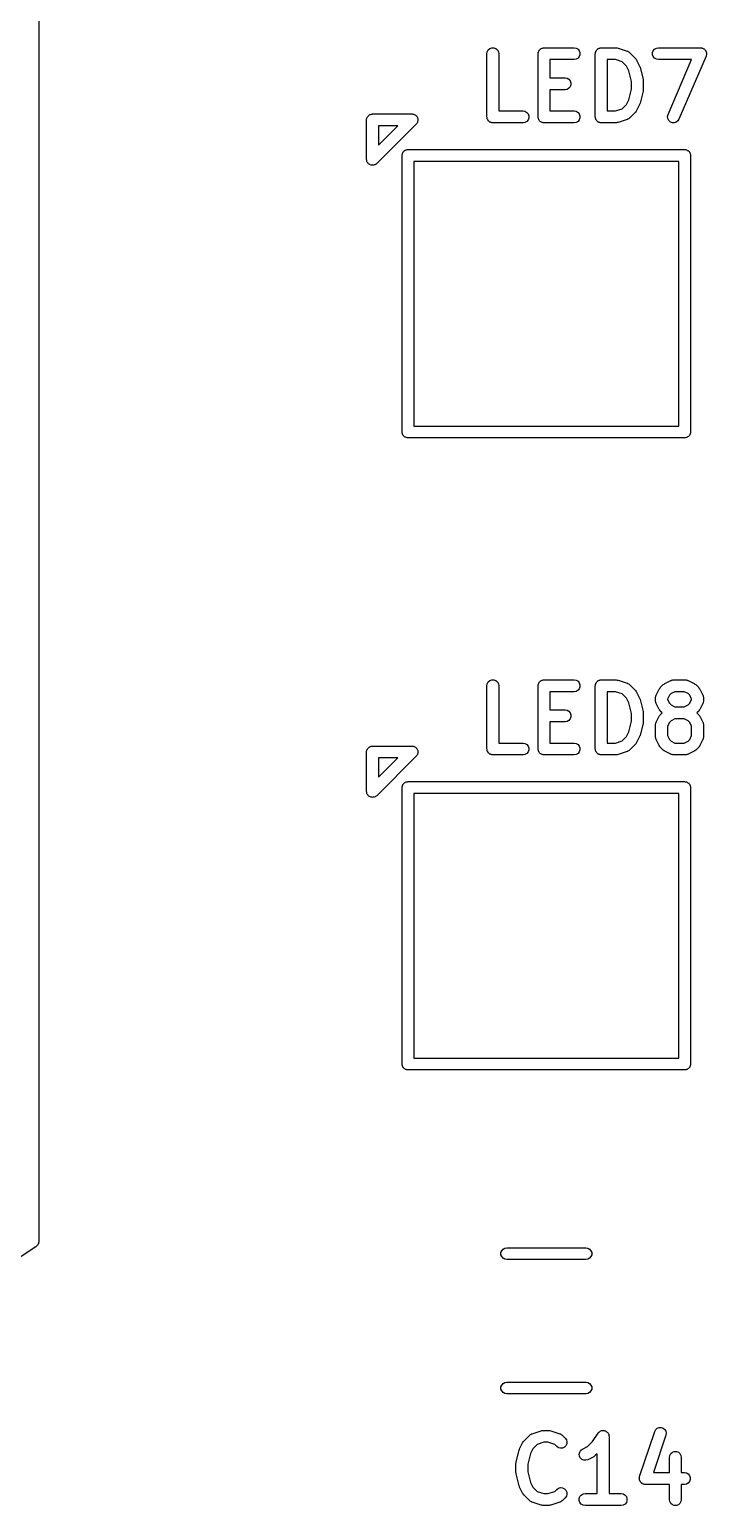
# Model space of a CAD drawing. Extents: x 76 to 223, y -93 to -41.
# Drawn here: x 168.46 to 177.03, y -72.34 to -53.66 of the extents above; entities that cross this region are included whole.
import ezdxf

# ---------------------------------------------------------------- set-up
doc = ezdxf.new("R2010")
doc.units = 0
doc.header["$MEASUREMENT"] = 0
doc.layers.add('BLACK', color=7, linetype='CONTINUOUS')

msp = doc.modelspace()

# ---------------------------------------------------------------- linework, layer by layer
at = {"layer": 'Black'}
for p, q in [((168.575, -51), (168.575, -69)), ((174.249, -53.9619), (174.253, -53.9363)), ((174.249, -54.7619), (174.249, -53.9619)), ((174.253, -53.9363), (174.266, -53.9137)), ((174.266, -53.9137), (174.286, -53.897)), ((174.286, -53.897), (174.311, -53.888)), ((174.311, -53.888), (174.337, -53.888)), ((174.337, -53.888), (174.361, -53.897)), ((174.361, -53.897), (174.381, -53.9137)), ((174.381, -53.9137), (174.394, -53.9363)), ((174.394, -53.9363), (174.399, -53.9619)), ((174.399, -53.9619), (174.399, -54.6869)), ((174.896, -53.9619), (174.898, -53.9554)), ((174.896, -54.7619), (174.896, -53.9619)), ((174.898, -53.9489), (174.9, -53.9427)), ((174.898, -53.9554), (174.898, -53.9489)), ((174.9, -53.9427), (174.901, -53.9363)), ((174.901, -53.9363), (174.904, -53.9306)), ((174.904, -53.9306), (174.906, -53.9244)), ((174.906, -53.9244), (174.911, -53.9194)), ((174.911, -53.9194), (174.914, -53.9137)), ((174.914, -53.9137), (174.919, -53.9095)), ((174.919, -53.9095), (174.923, -53.9045)), ((174.923, -53.9045), (174.929, -53.9012)), ((174.929, -53.9012), (174.934, -53.897)), ((174.934, -53.897), (174.94, -53.8947)), ((174.94, -53.8947), (174.946, -53.8914)), ((174.946, -53.8914), (174.952, -53.8903)), ((174.952, -53.8903), (174.958, -53.888)), ((174.958, -53.888), (174.965, -53.888)), ((174.965, -53.888), (174.971, -53.8869)), ((174.971, -53.8869), (175.352, -53.8869)), ((175.352, -53.8869), (175.378, -53.8914)), ((175.378, -53.8914), (175.401, -53.9045)), ((175.401, -53.9045), (175.417, -53.9244)), ((175.417, -53.9244), (175.426, -53.9489)), ((175.426, -53.9749), (175.417, -53.9994)), ((175.426, -53.9489), (175.426, -53.9749)), ((175.62, -53.9619), (175.621, -53.9554)), ((175.62, -54.7619), (175.62, -53.9619)), ((175.621, -53.9489), (175.624, -53.9427)), ((175.621, -53.9554), (175.621, -53.9489)), ((175.624, -53.9427), (175.625, -53.9363)), ((175.625, -53.9363), (175.628, -53.9306)), ((175.628, -53.9306), (175.63, -53.9244)), ((175.63, -53.9244), (175.635, -53.9194)), ((175.635, -53.9194), (175.638, -53.9137)), ((175.638, -53.9137), (175.643, -53.9095)), ((175.643, -53.9095), (175.647, -53.9045)), ((175.647, -53.9045), (175.653, -53.9012)), ((175.653, -53.9012), (175.658, -53.897)), ((175.658, -53.897), (175.664, -53.8947)), ((175.664, -53.8947), (175.67, -53.8914)), ((175.67, -53.8914), (175.676, -53.8903)), ((175.676, -53.8903), (175.682, -53.888)), ((175.682, -53.888), (175.689, -53.888)), ((175.689, -53.888), (175.695, -53.8869)), ((175.695, -53.8869), (175.886, -53.8869)), ((175.886, -53.8869), (175.898, -53.889)), ((175.898, -53.889), (175.909, -53.8908)), ((175.909, -53.8908), (176.024, -53.9288)), ((176.024, -53.9288), (176.028, -53.9309)), ((176.028, -53.9309), (176.032, -53.932)), ((176.032, -53.932), (176.039, -53.9371)), ((176.039, -53.9371), (176.047, -53.9413)), ((176.047, -53.9413), (176.049, -53.9445)), ((176.049, -53.9445), (176.053, -53.947)), ((176.053, -53.947), (176.129, -54.0232)), ((176.345, -53.9489), (176.354, -53.9244)), ((176.345, -53.9749), (176.345, -53.9489)), ((176.354, -53.9994), (176.345, -53.9749)), ((176.354, -53.9244), (176.371, -53.9045)), ((176.371, -53.9045), (176.393, -53.8914)), ((176.393, -53.8914), (176.419, -53.8869)), ((176.419, -53.8869), (176.952, -53.8869)), ((176.952, -53.8869), (176.961, -53.8884)), ((176.961, -53.8884), (176.97, -53.8889)), ((176.97, -53.8889), (176.974, -53.8907)), ((176.974, -53.8907), (176.978, -53.8914)), ((176.978, -53.8914), (176.986, -53.8957)), ((176.986, -53.8957), (176.993, -53.8991)), ((176.993, -53.8991), (176.997, -53.9022)), ((176.997, -53.9022), (177.001, -53.9045)), ((177.001, -53.9045), (177.006, -53.9111)), ((177.006, -53.9111), (177.012, -53.917)), ((177.012, -53.917), (177.014, -53.921)), ((177.014, -53.921), (177.017, -53.9244)), ((177.017, -53.9244), (177.02, -53.9325)), ((177.02, -53.9325), (177.024, -53.9402)), ((177.023, -53.983), (177.021, -53.9914)), ((177.026, -53.9749), (177.023, -53.983)), ((177.024, -53.9402), (177.025, -53.9447)), ((177.025, -53.9447), (177.026, -53.9489)), ((177.026, -53.9489), (177.026, -53.9575)), ((177.026, -53.9575), (177.027, -53.9661)), ((177.027, -53.9661), (177.026, -53.9704)), ((177.026, -53.9704), (177.026, -53.9749)), ((175.352, -54.0369), (175.046, -54.0369)), ((175.046, -54.0369), (175.046, -54.2679)), ((175.378, -54.0324), (175.352, -54.0369)), ((175.401, -54.0194), (175.378, -54.0324)), ((175.417, -53.9994), (175.401, -54.0194)), ((175.77, -54.0369), (175.77, -54.6869)), ((175.874, -54.0369), (175.77, -54.0369)), ((175.959, -54.0656), (175.874, -54.0369)), ((176.015, -54.1206), (175.959, -54.0656)), ((176.044, -54.1786), (176.015, -54.1206)), ((176.129, -54.0232), (176.136, -54.033)), ((176.136, -54.033), (176.143, -54.0426)), ((176.143, -54.0426), (176.181, -54.1188)), ((176.181, -54.1188), (176.184, -54.1267)), ((176.184, -54.1267), (176.187, -54.1342)), ((176.187, -54.1342), (176.225, -54.2866)), ((176.371, -54.0194), (176.354, -53.9994)), ((176.393, -54.0324), (176.371, -54.0194)), ((176.419, -54.0369), (176.393, -54.0324)), ((176.839, -54.0369), (176.419, -54.0369)), ((176.541, -54.7324), (176.839, -54.0369)), ((177.021, -53.9914), (176.678, -54.7914)), ((175.046, -54.2679), (175.238, -54.2679)), ((175.238, -54.2679), (175.264, -54.2724)), ((175.264, -54.2724), (175.286, -54.2854)), ((175.286, -54.2854), (175.303, -54.3054)), ((175.303, -54.3054), (175.312, -54.3298)), ((175.312, -54.3559), (175.303, -54.3804)), ((175.312, -54.3298), (175.312, -54.3559)), ((176.077, -54.314), (176.044, -54.1786)), ((176.077, -54.4098), (176.077, -54.314)), ((176.225, -54.2866), (176.226, -54.2957)), ((176.226, -54.2957), (176.227, -54.3048)), ((176.227, -54.3048), (176.227, -54.419)), ((175.238, -54.4179), (175.046, -54.4179)), ((175.046, -54.4179), (175.046, -54.6869)), ((175.264, -54.4133), (175.238, -54.4179)), ((175.286, -54.4003), (175.264, -54.4133)), ((175.303, -54.3804), (175.286, -54.4003)), ((176.015, -54.6032), (176.044, -54.5453)), ((176.044, -54.5453), (176.077, -54.4098)), ((176.225, -54.4372), (176.187, -54.5896)), ((176.226, -54.4281), (176.225, -54.4372)), ((176.227, -54.419), (176.226, -54.4281)), ((172.757, -54.7393), (172.762, -54.735)), ((172.762, -54.735), (172.769, -54.7328)), ((172.769, -54.7328), (172.774, -54.7295)), ((172.774, -54.7295), (172.781, -54.7284)), ((172.781, -54.7284), (172.787, -54.7261)), ((172.787, -54.7261), (172.794, -54.7261)), ((172.794, -54.7261), (172.8, -54.725)), ((172.8, -54.725), (173.3, -54.725)), ((173.3, -54.725), (173.31, -54.7267)), ((173.31, -54.7267), (173.319, -54.7276)), ((173.319, -54.7276), (173.322, -54.7289)), ((173.322, -54.7289), (173.326, -54.7295)), ((173.326, -54.7295), (173.334, -54.7344)), ((173.334, -54.7344), (173.343, -54.7386)), ((174.399, -54.6869), (174.705, -54.6869)), ((174.705, -54.6869), (174.73, -54.6914)), ((174.73, -54.6914), (174.753, -54.7045)), ((174.753, -54.7045), (174.77, -54.7244)), ((174.77, -54.7244), (174.779, -54.7489)), ((175.046, -54.6869), (175.352, -54.6869)), ((175.352, -54.6869), (175.378, -54.6914)), ((175.378, -54.6914), (175.401, -54.7045)), ((175.401, -54.7045), (175.417, -54.7244)), ((175.417, -54.7244), (175.426, -54.7489)), ((175.77, -54.6869), (175.874, -54.6869)), ((175.874, -54.6869), (175.959, -54.6583)), ((175.959, -54.6583), (176.015, -54.6032)), ((176.129, -54.7007), (176.053, -54.7768)), ((176.136, -54.6908), (176.129, -54.7007)), ((176.143, -54.6812), (176.136, -54.6908)), ((176.181, -54.605), (176.143, -54.6812)), ((176.184, -54.5971), (176.181, -54.605)), ((176.187, -54.5896), (176.184, -54.5971)), ((176.535, -54.7577), (176.541, -54.7324)), ((172.725, -54.8), (172.726, -54.7935)), ((172.725, -55.3), (172.725, -54.8)), ((172.726, -54.787), (172.728, -54.7808)), ((172.726, -54.7935), (172.726, -54.787)), ((172.728, -54.7808), (172.73, -54.7743)), ((172.73, -54.7743), (172.733, -54.7687)), ((172.733, -54.7687), (172.735, -54.7625)), ((172.735, -54.7625), (172.739, -54.7575)), ((172.739, -54.7575), (172.743, -54.7518)), ((172.743, -54.7518), (172.748, -54.7476)), ((172.748, -54.7476), (172.752, -54.7425)), ((172.752, -54.7425), (172.757, -54.7393)), ((173.353, -54.853), (172.853, -55.353)), ((172.875, -54.875), (172.875, -55.1189)), ((172.875, -55.1189), (173.119, -54.875)), ((173.119, -54.875), (172.875, -54.875)), ((173.343, -54.7386), (173.345, -54.7409)), ((173.345, -54.7409), (173.348, -54.7425)), ((173.348, -54.7425), (173.355, -54.75)), ((173.359, -54.845), (173.353, -54.853)), ((173.355, -54.75), (173.361, -54.757)), ((173.365, -54.8375), (173.359, -54.845)), ((173.361, -54.757), (173.363, -54.76)), ((173.363, -54.76), (173.365, -54.7625)), ((173.365, -54.7625), (173.368, -54.7717)), ((173.366, -54.8344), (173.365, -54.8375)), ((173.368, -54.8317), (173.366, -54.8344)), ((173.368, -54.7717), (173.372, -54.7806)), ((173.371, -54.8222), (173.368, -54.8317)), ((173.374, -54.813), (173.371, -54.8222)), ((173.372, -54.7806), (173.373, -54.7839)), ((173.373, -54.7839), (173.374, -54.787)), ((173.374, -54.787), (173.374, -54.7968)), ((173.374, -54.7968), (173.375, -54.8065)), ((173.375, -54.8065), (173.374, -54.8097)), ((173.374, -54.8097), (173.374, -54.813)), ((174.25, -54.7684), (174.249, -54.7619)), ((174.25, -54.7749), (174.25, -54.7684)), ((174.252, -54.7811), (174.25, -54.7749)), ((174.253, -54.7876), (174.252, -54.7811)), ((174.257, -54.7932), (174.253, -54.7876)), ((174.259, -54.7994), (174.257, -54.7932)), ((174.263, -54.8044), (174.259, -54.7994)), ((174.266, -54.8101), (174.263, -54.8044)), ((174.271, -54.8143), (174.266, -54.8101)), ((174.276, -54.8194), (174.271, -54.8143)), ((174.281, -54.8226), (174.276, -54.8194)), ((174.286, -54.8269), (174.281, -54.8226)), ((174.292, -54.8291), (174.286, -54.8269)), ((174.298, -54.8324), (174.292, -54.8291)), ((174.305, -54.8335), (174.298, -54.8324)), ((174.311, -54.8358), (174.305, -54.8335)), ((174.317, -54.8358), (174.311, -54.8358)), ((174.324, -54.8369), (174.317, -54.8358)), ((174.705, -54.8369), (174.324, -54.8369)), ((174.73, -54.8324), (174.705, -54.8369)), ((174.753, -54.8194), (174.73, -54.8324)), ((174.77, -54.7994), (174.753, -54.8194)), ((174.779, -54.7749), (174.77, -54.7994)), ((174.779, -54.7489), (174.779, -54.7749)), ((174.898, -54.7684), (174.896, -54.7619)), ((174.898, -54.7749), (174.898, -54.7684)), ((174.9, -54.7811), (174.898, -54.7749)), ((174.901, -54.7876), (174.9, -54.7811)), ((174.904, -54.7932), (174.901, -54.7876)), ((174.906, -54.7994), (174.904, -54.7932)), ((174.911, -54.8044), (174.906, -54.7994)), ((174.914, -54.8101), (174.911, -54.8044)), ((174.919, -54.8143), (174.914, -54.8101)), ((174.923, -54.8194), (174.919, -54.8143)), ((174.929, -54.8226), (174.923, -54.8194)), ((174.934, -54.8269), (174.929, -54.8226)), ((174.94, -54.8291), (174.934, -54.8269)), ((174.946, -54.8324), (174.94, -54.8291)), ((174.952, -54.8335), (174.946, -54.8324)), ((174.958, -54.8358), (174.952, -54.8335)), ((174.965, -54.8358), (174.958, -54.8358)), ((174.971, -54.8369), (174.965, -54.8358)), ((175.352, -54.8369), (174.971, -54.8369)), ((175.378, -54.8324), (175.352, -54.8369)), ((175.401, -54.8194), (175.378, -54.8324)), ((175.417, -54.7994), (175.401, -54.8194)), ((175.426, -54.7749), (175.417, -54.7994)), ((175.426, -54.7489), (175.426, -54.7749)), ((175.621, -54.7684), (175.62, -54.7619)), ((175.621, -54.7749), (175.621, -54.7684)), ((175.624, -54.7811), (175.621, -54.7749)), ((175.625, -54.7876), (175.624, -54.7811)), ((175.628, -54.7932), (175.625, -54.7876)), ((175.63, -54.7994), (175.628, -54.7932)), ((175.635, -54.8044), (175.63, -54.7994)), ((175.638, -54.8101), (175.635, -54.8044)), ((175.643, -54.8143), (175.638, -54.8101)), ((175.647, -54.8194), (175.643, -54.8143)), ((175.653, -54.8226), (175.647, -54.8194)), ((175.658, -54.8269), (175.653, -54.8226)), ((175.664, -54.8291), (175.658, -54.8269)), ((175.67, -54.8324), (175.664, -54.8291)), ((175.676, -54.8335), (175.67, -54.8324)), ((175.682, -54.8358), (175.676, -54.8335)), ((175.689, -54.8358), (175.682, -54.8358)), ((175.695, -54.8369), (175.689, -54.8358)), ((175.886, -54.8369), (175.695, -54.8369)), ((175.898, -54.8348), (175.886, -54.8369)), ((175.909, -54.8331), (175.898, -54.8348)), ((176.024, -54.795), (175.909, -54.8331)), ((176.028, -54.7929), (176.024, -54.795)), ((176.032, -54.7918), (176.028, -54.7929)), ((176.039, -54.7867), (176.032, -54.7918)), ((176.047, -54.7826), (176.039, -54.7867)), ((176.049, -54.7793), (176.047, -54.7826)), ((176.053, -54.7768), (176.049, -54.7793)), ((176.538, -54.7836), (176.535, -54.7577)), ((176.549, -54.8068), (176.538, -54.7836)), ((176.568, -54.8247), (176.549, -54.8068)), ((176.592, -54.8349), (176.568, -54.8247)), ((176.618, -54.8364), (176.592, -54.8349)), ((176.643, -54.8288), (176.618, -54.8364)), ((176.664, -54.8132), (176.643, -54.8288)), ((176.678, -54.7914), (176.664, -54.8132)), ((173.175, -55.25), (173.176, -55.2435)), ((173.175, -58.75), (173.175, -55.25)), ((173.176, -55.237), (173.178, -55.2308)), ((173.176, -55.2435), (173.176, -55.237)), ((173.178, -55.2308), (173.18, -55.2243)), ((173.18, -55.2243), (173.183, -55.2187)), ((173.183, -55.2187), (173.185, -55.2125)), ((173.185, -55.2125), (173.189, -55.2075)), ((173.189, -55.2075), (173.193, -55.2018)), ((173.193, -55.2018), (173.198, -55.1976)), ((173.198, -55.1976), (173.202, -55.1925)), ((173.202, -55.1925), (173.207, -55.1893)), ((173.207, -55.1893), (173.213, -55.185)), ((173.213, -55.185), (173.219, -55.1828)), ((173.219, -55.1828), (173.224, -55.1795)), ((173.224, -55.1795), (173.231, -55.1784)), ((173.231, -55.1784), (173.237, -55.1761)), ((173.237, -55.1761), (173.244, -55.1761)), ((173.244, -55.1761), (173.25, -55.175)), ((173.25, -55.175), (176.75, -55.175)), ((176.75, -55.175), (176.756, -55.1761)), ((176.756, -55.1761), (176.763, -55.1761)), ((176.763, -55.1761), (176.769, -55.1784)), ((176.769, -55.1784), (176.776, -55.1795)), ((176.776, -55.1795), (176.781, -55.1828)), ((176.781, -55.1828), (176.787, -55.185)), ((176.787, -55.185), (176.793, -55.1893)), ((176.793, -55.1893), (176.798, -55.1925)), ((176.798, -55.1925), (176.802, -55.1976)), ((176.802, -55.1976), (176.807, -55.2018)), ((176.807, -55.2018), (176.811, -55.2075)), ((176.811, -55.2075), (176.815, -55.2125)), ((176.815, -55.2125), (176.817, -55.2187)), ((176.817, -55.2187), (176.82, -55.2243)), ((176.82, -55.2243), (176.822, -55.2308)), ((176.822, -55.2308), (176.824, -55.237)), ((176.824, -55.237), (176.824, -55.2435)), ((176.824, -55.2435), (176.825, -55.25)), ((176.825, -55.25), (176.825, -58.75)), ((172.727, -55.3096), (172.725, -55.3)), ((172.728, -55.3194), (172.727, -55.3096)), ((172.729, -55.3224), (172.728, -55.3194)), ((172.73, -55.3257), (172.729, -55.3224)), ((172.734, -55.3341), (172.73, -55.3257)), ((172.739, -55.343), (172.734, -55.3341)), ((172.741, -55.3454), (172.739, -55.343)), ((172.743, -55.3482), (172.741, -55.3454)), ((172.75, -55.3545), (172.743, -55.3482)), ((172.757, -55.3614), (172.75, -55.3545)), ((172.76, -55.3628), (172.757, -55.3614)), ((172.762, -55.365), (172.76, -55.3628)), ((172.772, -55.3683), (172.762, -55.365)), ((172.781, -55.3724), (172.772, -55.3683)), ((172.784, -55.3727), (172.781, -55.3724)), ((172.787, -55.3739), (172.784, -55.3727)), ((172.797, -55.3739), (172.787, -55.3739)), ((172.807, -55.3747), (172.797, -55.3739)), ((172.81, -55.3739), (172.807, -55.3747)), ((172.813, -55.3739), (172.81, -55.3739)), ((172.822, -55.3705), (172.813, -55.3739)), ((172.832, -55.368), (172.822, -55.3705)), ((172.834, -55.3661), (172.832, -55.368)), ((172.838, -55.365), (172.834, -55.3661)), ((172.845, -55.3587), (172.838, -55.365)), ((172.853, -55.353), (172.845, -55.3587)), ((173.325, -55.325), (173.325, -58.675)), ((176.675, -55.325), (173.325, -55.325)), ((176.675, -58.675), (176.675, -55.325)), ((173.176, -58.7565), (173.175, -58.75)), ((173.176, -58.763), (173.176, -58.7565)), ((173.178, -58.7692), (173.176, -58.763)), ((173.18, -58.7757), (173.178, -58.7692)), ((173.183, -58.7813), (173.18, -58.7757)), ((173.185, -58.7875), (173.183, -58.7813)), ((173.189, -58.7925), (173.185, -58.7875)), ((173.193, -58.7982), (173.189, -58.7925)), ((173.198, -58.8024), (173.193, -58.7982)), ((173.202, -58.8075), (173.198, -58.8024)), ((173.207, -58.8107), (173.202, -58.8075)), ((173.213, -58.815), (173.207, -58.8107)), ((173.219, -58.8172), (173.213, -58.815)), ((173.224, -58.8205), (173.219, -58.8172)), ((173.231, -58.8216), (173.224, -58.8205)), ((173.237, -58.8239), (173.231, -58.8216)), ((173.244, -58.8239), (173.237, -58.8239)), ((173.25, -58.825), (173.244, -58.8239)), ((176.75, -58.825), (173.25, -58.825)), ((173.325, -58.675), (176.675, -58.675)), ((176.756, -58.8239), (176.75, -58.825)), ((176.763, -58.8239), (176.756, -58.8239)), ((176.769, -58.8216), (176.763, -58.8239)), ((176.776, -58.8205), (176.769, -58.8216)), ((176.781, -58.8172), (176.776, -58.8205)), ((176.787, -58.815), (176.781, -58.8172)), ((176.793, -58.8107), (176.787, -58.815)), ((176.798, -58.8075), (176.793, -58.8107)), ((176.802, -58.8024), (176.798, -58.8075)), ((176.807, -58.7982), (176.802, -58.8024)), ((176.811, -58.7925), (176.807, -58.7982)), ((176.815, -58.7875), (176.811, -58.7925)), ((176.817, -58.7813), (176.815, -58.7875)), ((176.82, -58.7757), (176.817, -58.7813)), ((176.822, -58.7692), (176.82, -58.7757)), ((176.824, -58.763), (176.822, -58.7692)), ((176.825, -58.75), (176.824, -58.7565)), ((176.824, -58.7565), (176.824, -58.763)), ((174.249, -61.9619), (174.253, -61.9363)), ((174.249, -62.7619), (174.249, -61.9619)), ((174.253, -61.9363), (174.266, -61.9137)), ((174.266, -61.9137), (174.286, -61.897)), ((174.286, -61.897), (174.311, -61.888)), ((174.311, -61.888), (174.337, -61.888)), ((174.337, -61.888), (174.361, -61.897)), ((174.361, -61.897), (174.381, -61.9137)), ((174.381, -61.9137), (174.394, -61.9363)), ((174.394, -61.9363), (174.399, -61.9619)), ((174.399, -61.9619), (174.399, -62.6869)), ((174.896, -61.9619), (174.898, -61.9554)), ((174.896, -62.7619), (174.896, -61.9619)), ((174.898, -61.9489), (174.9, -61.9427)), ((174.898, -61.9554), (174.898, -61.9489)), ((174.9, -61.9427), (174.901, -61.9363)), ((174.901, -61.9363), (174.904, -61.9306)), ((174.904, -61.9306), (174.906, -61.9244)), ((174.906, -61.9244), (174.911, -61.9194)), ((174.911, -61.9194), (174.914, -61.9137)), ((174.914, -61.9137), (174.919, -61.9095)), ((174.919, -61.9095), (174.923, -61.9045)), ((174.923, -61.9045), (174.929, -61.9012)), ((174.929, -61.9012), (174.934, -61.897)), ((174.934, -61.897), (174.94, -61.8947)), ((174.94, -61.8947), (174.946, -61.8914)), ((174.946, -61.8914), (174.952, -61.8903)), ((174.952, -61.8903), (174.958, -61.888)), ((174.958, -61.888), (174.965, -61.888)), ((174.965, -61.888), (174.971, -61.8869)), ((174.971, -61.8869), (175.352, -61.8869)), ((175.352, -61.8869), (175.378, -61.8914)), ((175.378, -61.8914), (175.401, -61.9045)), ((175.401, -62.0194), (175.378, -62.0324)), ((175.401, -61.9045), (175.417, -61.9244)), ((175.417, -61.9994), (175.401, -62.0194)), ((175.417, -61.9244), (175.426, -61.9489)), ((175.426, -61.9749), (175.417, -61.9994)), ((175.426, -61.9489), (175.426, -61.9749)), ((175.62, -61.9619), (175.621, -61.9554)), ((175.62, -62.7619), (175.62, -61.9619)), ((175.621, -61.9489), (175.624, -61.9427)), ((175.621, -61.9554), (175.621, -61.9489)), ((175.624, -61.9427), (175.625, -61.9363)), ((175.625, -61.9363), (175.628, -61.9306)), ((175.628, -61.9306), (175.63, -61.9244)), ((175.63, -61.9244), (175.635, -61.9194)), ((175.635, -61.9194), (175.638, -61.9137)), ((175.638, -61.9137), (175.643, -61.9095)), ((175.643, -61.9095), (175.647, -61.9045)), ((175.647, -61.9045), (175.653, -61.9012)), ((175.653, -61.9012), (175.658, -61.897)), ((175.658, -61.897), (175.664, -61.8947)), ((175.664, -61.8947), (175.67, -61.8914)), ((175.67, -61.8914), (175.676, -61.8903)), ((175.676, -61.8903), (175.682, -61.888)), ((175.682, -61.888), (175.689, -61.888)), ((175.689, -61.888), (175.695, -61.8869)), ((175.695, -61.8869), (175.886, -61.8869)), ((175.886, -61.8869), (175.898, -61.889)), ((175.898, -61.889), (175.909, -61.8908)), ((175.909, -61.8908), (176.024, -61.9288)), ((176.024, -61.9288), (176.028, -61.9309)), ((176.028, -61.9309), (176.032, -61.932)), ((176.032, -61.932), (176.039, -61.9371)), ((176.039, -61.9371), (176.047, -61.9413)), ((176.047, -61.9413), (176.049, -61.9445)), ((176.049, -61.9445), (176.053, -61.947)), ((176.053, -61.947), (176.129, -62.0232)), ((176.39, -62.0807), (176.428, -62.0046)), ((176.428, -62.0046), (176.435, -61.9949)), ((176.435, -61.9949), (176.442, -61.9851)), ((176.442, -61.9851), (176.48, -61.947)), ((176.48, -61.947), (176.49, -61.9401)), ((176.49, -61.9401), (176.5, -61.9329)), ((176.5, -61.9329), (176.576, -61.8948)), ((176.576, -61.8948), (176.58, -61.8936)), ((176.58, -61.8936), (176.584, -61.8914)), ((176.584, -61.8914), (176.593, -61.8899)), ((176.593, -61.8899), (176.601, -61.8874)), ((176.601, -61.8874), (176.605, -61.8877)), ((176.605, -61.8877), (176.61, -61.8869)), ((176.61, -61.8869), (176.762, -61.8869)), ((176.762, -61.8869), (176.766, -61.8877)), ((176.766, -61.8877), (176.77, -61.8874)), ((176.77, -61.8874), (176.779, -61.8899)), ((176.779, -61.8899), (176.788, -61.8914)), ((176.788, -61.8914), (176.791, -61.8936)), ((176.791, -61.8936), (176.795, -61.8948)), ((176.795, -61.8948), (176.872, -61.9329)), ((176.872, -61.9329), (176.881, -61.9401)), ((176.881, -61.9401), (176.891, -61.947)), ((176.891, -61.947), (176.929, -61.9851)), ((176.929, -61.9851), (176.936, -61.9949)), ((176.936, -61.9949), (176.943, -62.0046)), ((176.943, -62.0046), (176.981, -62.0807)), ((175.352, -62.0369), (175.046, -62.0369)), ((175.046, -62.0369), (175.046, -62.2679)), ((175.378, -62.0324), (175.352, -62.0369)), ((175.77, -62.0369), (175.77, -62.6869)), ((175.874, -62.0369), (175.77, -62.0369)), ((175.959, -62.0656), (175.874, -62.0369)), ((176.015, -62.1206), (175.959, -62.0656)), ((176.044, -62.1786), (176.015, -62.1206)), ((176.077, -62.314), (176.044, -62.1786)), ((176.129, -62.0232), (176.136, -62.033)), ((176.136, -62.033), (176.143, -62.0426)), ((176.143, -62.0426), (176.181, -62.1188)), ((176.181, -62.1188), (176.184, -62.1267)), ((176.184, -62.1267), (176.187, -62.1342)), ((176.187, -62.1342), (176.225, -62.2866)), ((176.382, -62.1143), (176.383, -62.11)), ((176.382, -62.1524), (176.382, -62.1143)), ((176.383, -62.1566), (176.382, -62.1524)), ((176.383, -62.1057), (176.385, -62.0973)), ((176.383, -62.11), (176.383, -62.1057)), ((176.383, -62.161), (176.383, -62.1566)), ((176.385, -62.1694), (176.383, -62.161)), ((176.385, -62.0973), (176.387, -62.0886)), ((176.387, -62.178), (176.385, -62.1694)), ((176.387, -62.0886), (176.389, -62.0849)), ((176.389, -62.1818), (176.387, -62.178)), ((176.389, -62.0849), (176.39, -62.0807)), ((176.39, -62.1859), (176.389, -62.1818)), ((176.428, -62.2621), (176.39, -62.1859)), ((176.557, -62.0825), (176.532, -62.132)), ((176.532, -62.132), (176.532, -62.1347)), ((176.532, -62.1347), (176.557, -62.1841)), ((176.578, -62.0616), (176.557, -62.0825)), ((176.557, -62.1841), (176.578, -62.205)), ((176.627, -62.0369), (176.578, -62.0616)), ((176.578, -62.205), (176.627, -62.2298)), ((176.744, -62.0369), (176.627, -62.0369)), ((176.794, -62.0616), (176.744, -62.0369)), ((176.744, -62.2298), (176.794, -62.205)), ((176.815, -62.0825), (176.794, -62.0616)), ((176.794, -62.205), (176.815, -62.1841)), ((176.839, -62.132), (176.815, -62.0825)), ((176.815, -62.1841), (176.839, -62.1347)), ((176.839, -62.1347), (176.839, -62.132)), ((176.981, -62.1859), (176.943, -62.2621)), ((176.981, -62.0807), (176.983, -62.0849)), ((176.983, -62.1818), (176.981, -62.1859)), ((176.983, -62.0849), (176.985, -62.0886)), ((176.985, -62.178), (176.983, -62.1818)), ((176.985, -62.0886), (176.986, -62.0973)), ((176.986, -62.1694), (176.985, -62.178)), ((176.986, -62.0973), (176.989, -62.1057)), ((176.989, -62.161), (176.986, -62.1694)), ((176.989, -62.1057), (176.989, -62.11)), ((176.989, -62.11), (176.989, -62.1143)), ((176.989, -62.1143), (176.989, -62.1524)), ((176.989, -62.1524), (176.989, -62.1566)), ((176.989, -62.1566), (176.989, -62.161)), ((175.046, -62.2679), (175.238, -62.2679)), ((175.238, -62.2679), (175.264, -62.2724)), ((175.264, -62.2724), (175.286, -62.2854)), ((175.286, -62.2854), (175.303, -62.3054)), ((175.303, -62.3804), (175.286, -62.4003)), ((175.303, -62.3054), (175.312, -62.3298)), ((175.312, -62.3559), (175.303, -62.3804)), ((175.312, -62.3298), (175.312, -62.3559)), ((176.077, -62.4098), (176.077, -62.314)), ((176.225, -62.2866), (176.226, -62.2957)), ((176.226, -62.2957), (176.227, -62.3048)), ((176.227, -62.3048), (176.227, -62.419)), ((176.39, -62.4236), (176.428, -62.3474)), ((176.435, -62.2718), (176.428, -62.2621)), ((176.428, -62.3474), (176.435, -62.3378)), ((176.442, -62.2816), (176.435, -62.2718)), ((176.435, -62.3378), (176.442, -62.3279)), ((176.465, -62.3048), (176.442, -62.2816)), ((176.442, -62.3279), (176.465, -62.3048)), ((176.627, -62.3798), (176.578, -62.4045)), ((176.627, -62.2298), (176.744, -62.2298)), ((176.744, -62.3798), (176.627, -62.3798)), ((176.794, -62.4045), (176.744, -62.3798)), ((176.929, -62.2816), (176.906, -62.3048)), ((176.906, -62.3048), (176.929, -62.3279)), ((176.936, -62.2718), (176.929, -62.2816)), ((176.929, -62.3279), (176.936, -62.3378)), ((176.943, -62.2621), (176.936, -62.2718)), ((176.936, -62.3378), (176.943, -62.3474)), ((176.943, -62.3474), (176.981, -62.4236)), ((175.238, -62.4179), (175.046, -62.4179)), ((175.046, -62.4179), (175.046, -62.6869)), ((175.264, -62.4133), (175.238, -62.4179)), ((175.286, -62.4003), (175.264, -62.4133)), ((176.015, -62.6032), (176.044, -62.5453)), ((176.044, -62.5453), (176.077, -62.4098)), ((176.225, -62.4372), (176.187, -62.5896)), ((176.226, -62.4281), (176.225, -62.4372)), ((176.227, -62.419), (176.226, -62.4281)), ((176.382, -62.4571), (176.383, -62.4529)), ((176.382, -62.6095), (176.382, -62.4571)), ((176.383, -62.4486), (176.385, -62.4401)), ((176.383, -62.4529), (176.383, -62.4486)), ((176.385, -62.4401), (176.387, -62.4315)), ((176.387, -62.4315), (176.389, -62.4277)), ((176.389, -62.4277), (176.39, -62.4236)), ((176.557, -62.4254), (176.532, -62.4748)), ((176.532, -62.4748), (176.532, -62.5918)), ((176.578, -62.4045), (176.557, -62.4254)), ((176.815, -62.4254), (176.794, -62.4045)), ((176.839, -62.4748), (176.815, -62.4254)), ((176.839, -62.5918), (176.839, -62.4748)), ((176.981, -62.4236), (176.983, -62.4277)), ((176.983, -62.4277), (176.985, -62.4315)), ((176.985, -62.4315), (176.986, -62.4401)), ((176.986, -62.4401), (176.989, -62.4486)), ((176.989, -62.4486), (176.989, -62.4529)), ((176.989, -62.4529), (176.989, -62.4571)), ((176.989, -62.4571), (176.989, -62.6095)), ((172.733, -62.7687), (172.735, -62.7625)), ((172.735, -62.7625), (172.739, -62.7575)), ((172.739, -62.7575), (172.743, -62.7518)), ((172.743, -62.7518), (172.748, -62.7476)), ((172.748, -62.7476), (172.752, -62.7425)), ((172.752, -62.7425), (172.757, -62.7393)), ((172.757, -62.7393), (172.762, -62.735)), ((172.762, -62.735), (172.769, -62.7328)), ((172.769, -62.7328), (172.774, -62.7295)), ((172.774, -62.7295), (172.781, -62.7284)), ((172.781, -62.7284), (172.787, -62.7261)), ((172.787, -62.7261), (172.794, -62.7261)), ((172.794, -62.7261), (172.8, -62.725)), ((172.8, -62.725), (173.3, -62.725)), ((173.3, -62.725), (173.31, -62.7267)), ((173.31, -62.7267), (173.319, -62.7276)), ((173.319, -62.7276), (173.322, -62.7289)), ((173.322, -62.7289), (173.326, -62.7295)), ((173.326, -62.7295), (173.334, -62.7344)), ((173.334, -62.7344), (173.343, -62.7386)), ((173.343, -62.7386), (173.345, -62.7409)), ((173.345, -62.7409), (173.348, -62.7425)), ((173.348, -62.7425), (173.355, -62.75)), ((173.355, -62.75), (173.361, -62.757)), ((173.361, -62.757), (173.363, -62.76)), ((173.363, -62.76), (173.365, -62.7625)), ((173.365, -62.7625), (173.368, -62.7717)), ((174.25, -62.7684), (174.249, -62.7619)), ((174.399, -62.6869), (174.705, -62.6869)), ((174.705, -62.6869), (174.73, -62.6914)), ((174.73, -62.6914), (174.753, -62.7045)), ((174.753, -62.7045), (174.77, -62.7244)), ((174.77, -62.7244), (174.779, -62.7489)), ((174.779, -62.7489), (174.779, -62.7749)), ((174.898, -62.7684), (174.896, -62.7619)), ((175.046, -62.6869), (175.352, -62.6869)), ((175.352, -62.6869), (175.378, -62.6914)), ((175.378, -62.6914), (175.401, -62.7045)), ((175.401, -62.7045), (175.417, -62.7244)), ((175.417, -62.7244), (175.426, -62.7489)), ((175.426, -62.7489), (175.426, -62.7749)), ((175.621, -62.7684), (175.62, -62.7619)), ((175.77, -62.6869), (175.874, -62.6869)), ((175.874, -62.6869), (175.959, -62.6583)), ((175.959, -62.6583), (176.015, -62.6032)), ((176.129, -62.7007), (176.053, -62.7768)), ((176.136, -62.6908), (176.129, -62.7007)), ((176.143, -62.6812), (176.136, -62.6908)), ((176.181, -62.605), (176.143, -62.6812)), ((176.184, -62.5971), (176.181, -62.605)), ((176.187, -62.5896), (176.184, -62.5971)), ((176.383, -62.6138), (176.382, -62.6095)), ((176.383, -62.6181), (176.383, -62.6138)), ((176.385, -62.6265), (176.383, -62.6181)), ((176.387, -62.6352), (176.385, -62.6265)), ((176.389, -62.6389), (176.387, -62.6352)), ((176.39, -62.6431), (176.389, -62.6389)), ((176.428, -62.7193), (176.39, -62.6431)), ((176.435, -62.7289), (176.428, -62.7193)), ((176.442, -62.7387), (176.435, -62.7289)), ((176.48, -62.7768), (176.442, -62.7387)), ((176.532, -62.5918), (176.557, -62.6413)), ((176.557, -62.6413), (176.578, -62.6622)), ((176.578, -62.6622), (176.627, -62.6869)), ((176.627, -62.6869), (176.744, -62.6869)), ((176.744, -62.6869), (176.794, -62.6622)), ((176.794, -62.6622), (176.815, -62.6413)), ((176.815, -62.6413), (176.839, -62.5918)), ((176.929, -62.7387), (176.891, -62.7768)), ((176.936, -62.7289), (176.929, -62.7387)), ((176.943, -62.7193), (176.936, -62.7289)), ((176.981, -62.6431), (176.943, -62.7193)), ((176.983, -62.6389), (176.981, -62.6431)), ((176.985, -62.6352), (176.983, -62.6389)), ((176.986, -62.6265), (176.985, -62.6352)), ((176.989, -62.6181), (176.986, -62.6265)), ((176.989, -62.6095), (176.989, -62.6138)), ((176.989, -62.6138), (176.989, -62.6181)), ((172.725, -62.8), (172.726, -62.7935)), ((172.725, -63.3), (172.725, -62.8)), ((172.726, -62.787), (172.728, -62.7808)), ((172.726, -62.7935), (172.726, -62.787)), ((172.728, -62.7808), (172.73, -62.7743)), ((172.73, -62.7743), (172.733, -62.7687)), ((173.353, -62.853), (172.853, -63.353)), ((172.875, -62.875), (172.875, -63.1189)), ((172.875, -63.1189), (173.119, -62.875)), ((173.119, -62.875), (172.875, -62.875)), ((173.359, -62.845), (173.353, -62.853)), ((173.365, -62.8375), (173.359, -62.845)), ((173.366, -62.8344), (173.365, -62.8375)), ((173.368, -62.8317), (173.366, -62.8344)), ((173.368, -62.7717), (173.372, -62.7806)), ((173.371, -62.8222), (173.368, -62.8317)), ((173.374, -62.813), (173.371, -62.8222)), ((173.372, -62.7806), (173.373, -62.7839)), ((173.373, -62.7839), (173.374, -62.787)), ((173.374, -62.787), (173.374, -62.7968)), ((173.374, -62.7968), (173.375, -62.8065)), ((173.375, -62.8065), (173.374, -62.8097)), ((173.374, -62.8097), (173.374, -62.813)), ((174.25, -62.7749), (174.25, -62.7684)), ((174.252, -62.7811), (174.25, -62.7749)), ((174.253, -62.7876), (174.252, -62.7811)), ((174.257, -62.7932), (174.253, -62.7876)), ((174.259, -62.7994), (174.257, -62.7932)), ((174.263, -62.8044), (174.259, -62.7994)), ((174.266, -62.8101), (174.263, -62.8044)), ((174.271, -62.8143), (174.266, -62.8101)), ((174.276, -62.8194), (174.271, -62.8143)), ((174.281, -62.8226), (174.276, -62.8194)), ((174.286, -62.8269), (174.281, -62.8226)), ((174.292, -62.8291), (174.286, -62.8269)), ((174.298, -62.8324), (174.292, -62.8291)), ((174.305, -62.8335), (174.298, -62.8324)), ((174.311, -62.8358), (174.305, -62.8335)), ((174.317, -62.8358), (174.311, -62.8358)), ((174.324, -62.8369), (174.317, -62.8358)), ((174.705, -62.8369), (174.324, -62.8369)), ((174.73, -62.8324), (174.705, -62.8369)), ((174.753, -62.8194), (174.73, -62.8324)), ((174.77, -62.7994), (174.753, -62.8194)), ((174.779, -62.7749), (174.77, -62.7994)), ((174.898, -62.7749), (174.898, -62.7684)), ((174.9, -62.7811), (174.898, -62.7749)), ((174.901, -62.7876), (174.9, -62.7811)), ((174.904, -62.7932), (174.901, -62.7876)), ((174.906, -62.7994), (174.904, -62.7932)), ((174.911, -62.8044), (174.906, -62.7994)), ((174.914, -62.8101), (174.911, -62.8044)), ((174.919, -62.8143), (174.914, -62.8101)), ((174.923, -62.8194), (174.919, -62.8143)), ((174.929, -62.8226), (174.923, -62.8194)), ((174.934, -62.8269), (174.929, -62.8226)), ((174.94, -62.8291), (174.934, -62.8269)), ((174.946, -62.8324), (174.94, -62.8291)), ((174.952, -62.8335), (174.946, -62.8324)), ((174.958, -62.8358), (174.952, -62.8335)), ((174.965, -62.8358), (174.958, -62.8358)), ((174.971, -62.8369), (174.965, -62.8358)), ((175.352, -62.8369), (174.971, -62.8369)), ((175.378, -62.8324), (175.352, -62.8369)), ((175.401, -62.8194), (175.378, -62.8324)), ((175.417, -62.7994), (175.401, -62.8194)), ((175.426, -62.7749), (175.417, -62.7994)), ((175.621, -62.7749), (175.621, -62.7684)), ((175.624, -62.7811), (175.621, -62.7749)), ((175.625, -62.7876), (175.624, -62.7811)), ((175.628, -62.7932), (175.625, -62.7876)), ((175.63, -62.7994), (175.628, -62.7932)), ((175.635, -62.8044), (175.63, -62.7994)), ((175.638, -62.8101), (175.635, -62.8044)), ((175.643, -62.8143), (175.638, -62.8101)), ((175.647, -62.8194), (175.643, -62.8143)), ((175.653, -62.8226), (175.647, -62.8194)), ((175.658, -62.8269), (175.653, -62.8226)), ((175.664, -62.8291), (175.658, -62.8269)), ((175.67, -62.8324), (175.664, -62.8291)), ((175.676, -62.8335), (175.67, -62.8324)), ((175.682, -62.8358), (175.676, -62.8335)), ((175.689, -62.8358), (175.682, -62.8358)), ((175.695, -62.8369), (175.689, -62.8358)), ((175.886, -62.8369), (175.695, -62.8369)), ((175.898, -62.8348), (175.886, -62.8369)), ((175.909, -62.8331), (175.898, -62.8348)), ((176.024, -62.795), (175.909, -62.8331)), ((176.028, -62.7929), (176.024, -62.795)), ((176.032, -62.7918), (176.028, -62.7929)), ((176.039, -62.7867), (176.032, -62.7918)), ((176.047, -62.7826), (176.039, -62.7867)), ((176.049, -62.7793), (176.047, -62.7826)), ((176.053, -62.7768), (176.049, -62.7793)), ((176.49, -62.7837), (176.48, -62.7768)), ((176.5, -62.7909), (176.49, -62.7837)), ((176.576, -62.829), (176.5, -62.7909)), ((176.58, -62.8302), (176.576, -62.829)), ((176.584, -62.8324), (176.58, -62.8302)), ((176.593, -62.8339), (176.584, -62.8324)), ((176.601, -62.8364), (176.593, -62.8339)), ((176.605, -62.8362), (176.601, -62.8364)), ((176.61, -62.8369), (176.605, -62.8362)), ((176.762, -62.8369), (176.61, -62.8369)), ((176.766, -62.8362), (176.762, -62.8369)), ((176.77, -62.8364), (176.766, -62.8362)), ((176.779, -62.8339), (176.77, -62.8364)), ((176.788, -62.8324), (176.779, -62.8339)), ((176.791, -62.8302), (176.788, -62.8324)), ((176.795, -62.829), (176.791, -62.8302)), ((176.872, -62.7909), (176.795, -62.829)), ((176.881, -62.7837), (176.872, -62.7909)), ((176.891, -62.7768), (176.881, -62.7837)), ((172.727, -63.3096), (172.725, -63.3)), ((172.728, -63.3194), (172.727, -63.3096)), ((172.729, -63.3224), (172.728, -63.3194)), ((172.73, -63.3257), (172.729, -63.3224)), ((172.734, -63.3341), (172.73, -63.3257)), ((173.175, -63.25), (173.176, -63.2435)), ((173.175, -66.75), (173.175, -63.25)), ((173.176, -63.237), (173.178, -63.2308)), ((173.176, -63.2435), (173.176, -63.237)), ((173.178, -63.2308), (173.18, -63.2243)), ((173.18, -63.2243), (173.183, -63.2187)), ((173.183, -63.2187), (173.185, -63.2125)), ((173.185, -63.2125), (173.189, -63.2075)), ((173.189, -63.2075), (173.193, -63.2018)), ((173.193, -63.2018), (173.198, -63.1976)), ((173.198, -63.1976), (173.202, -63.1925)), ((173.202, -63.1925), (173.207, -63.1893)), ((173.207, -63.1893), (173.213, -63.185)), ((173.213, -63.185), (173.219, -63.1828)), ((173.219, -63.1828), (173.224, -63.1795)), ((173.224, -63.1795), (173.231, -63.1784)), ((173.231, -63.1784), (173.237, -63.1761)), ((173.237, -63.1761), (173.244, -63.1761)), ((173.244, -63.1761), (173.25, -63.175)), ((173.25, -63.175), (176.75, -63.175)), ((173.325, -63.325), (173.325, -66.675)), ((176.675, -63.325), (173.325, -63.325)), ((176.675, -66.675), (176.675, -63.325)), ((176.75, -63.175), (176.756, -63.1761)), ((176.756, -63.1761), (176.763, -63.1761)), ((176.763, -63.1761), (176.769, -63.1784)), ((176.769, -63.1784), (176.776, -63.1795)), ((176.776, -63.1795), (176.781, -63.1828)), ((176.781, -63.1828), (176.787, -63.185)), ((176.787, -63.185), (176.793, -63.1893)), ((176.793, -63.1893), (176.798, -63.1925)), ((176.798, -63.1925), (176.802, -63.1976)), ((176.802, -63.1976), (176.807, -63.2018)), ((176.807, -63.2018), (176.811, -63.2075)), ((176.811, -63.2075), (176.815, -63.2125)), ((176.815, -63.2125), (176.817, -63.2187)), ((176.817, -63.2187), (176.82, -63.2243)), ((176.82, -63.2243), (176.822, -63.2308)), ((176.822, -63.2308), (176.824, -63.237)), ((176.824, -63.237), (176.824, -63.2435)), ((176.824, -63.2435), (176.825, -63.25)), ((176.825, -63.25), (176.825, -66.75)), ((172.739, -63.343), (172.734, -63.3341)), ((172.741, -63.3454), (172.739, -63.343)), ((172.743, -63.3482), (172.741, -63.3454)), ((172.75, -63.3545), (172.743, -63.3482)), ((172.757, -63.3614), (172.75, -63.3545)), ((172.76, -63.3628), (172.757, -63.3614)), ((172.762, -63.365), (172.76, -63.3628)), ((172.772, -63.3683), (172.762, -63.365)), ((172.781, -63.3724), (172.772, -63.3683)), ((172.784, -63.3727), (172.781, -63.3724)), ((172.787, -63.3739), (172.784, -63.3727)), ((172.797, -63.3739), (172.787, -63.3739)), ((172.807, -63.3747), (172.797, -63.3739)), ((172.81, -63.3739), (172.807, -63.3747)), ((172.813, -63.3739), (172.81, -63.3739)), ((172.822, -63.3705), (172.813, -63.3739)), ((172.832, -63.368), (172.822, -63.3705)), ((172.834, -63.3661), (172.832, -63.368)), ((172.838, -63.365), (172.834, -63.3661)), ((172.845, -63.3587), (172.838, -63.365)), ((172.853, -63.353), (172.845, -63.3587)), ((173.325, -66.675), (176.675, -66.675)), ((173.176, -66.7565), (173.175, -66.75)), ((173.176, -66.763), (173.176, -66.7565)), ((173.178, -66.7692), (173.176, -66.763)), ((173.18, -66.7757), (173.178, -66.7692)), ((173.183, -66.7813), (173.18, -66.7757)), ((173.185, -66.7875), (173.183, -66.7813)), ((173.189, -66.7925), (173.185, -66.7875)), ((173.193, -66.7982), (173.189, -66.7925)), ((173.198, -66.8024), (173.193, -66.7982)), ((173.202, -66.8075), (173.198, -66.8024)), ((173.207, -66.8107), (173.202, -66.8075)), ((173.213, -66.815), (173.207, -66.8107)), ((173.219, -66.8172), (173.213, -66.815)), ((173.224, -66.8205), (173.219, -66.8172)), ((173.231, -66.8216), (173.224, -66.8205)), ((173.237, -66.8239), (173.231, -66.8216)), ((173.244, -66.8239), (173.237, -66.8239)), ((173.25, -66.825), (173.244, -66.8239)), ((176.75, -66.825), (173.25, -66.825)), ((176.756, -66.8239), (176.75, -66.825)), ((176.763, -66.8239), (176.756, -66.8239)), ((176.769, -66.8216), (176.763, -66.8239)), ((176.776, -66.8205), (176.769, -66.8216)), ((176.781, -66.8172), (176.776, -66.8205)), ((176.787, -66.815), (176.781, -66.8172)), ((176.793, -66.8107), (176.787, -66.815)), ((176.798, -66.8075), (176.793, -66.8107)), ((176.802, -66.8024), (176.798, -66.8075)), ((176.807, -66.7982), (176.802, -66.8024)), ((176.811, -66.7925), (176.807, -66.7982)), ((176.815, -66.7875), (176.811, -66.7925)), ((176.817, -66.7813), (176.815, -66.7875)), ((176.82, -66.7757), (176.817, -66.7813)), ((176.822, -66.7692), (176.82, -66.7757)), ((176.824, -66.763), (176.822, -66.7692)), ((176.825, -66.75), (176.824, -66.7565)), ((176.824, -66.7565), (176.824, -66.763)), ((168.541, -69.0626), (164.95, -71.427)), ((168.549, -69.0552), (168.541, -69.0626)), ((168.557, -69.0482), (168.549, -69.0552)), ((168.559, -69.0463), (168.557, -69.0482)), ((168.56, -69.0448), (168.559, -69.0463)), ((168.565, -69.0351), (168.56, -69.0448)), ((168.57, -69.0257), (168.565, -69.0351)), ((168.571, -69.0235), (168.57, -69.0257)), ((168.572, -69.0215), (168.571, -69.0235)), ((168.573, -69.0107), (168.572, -69.0215)), ((168.575, -69), (168.573, -69.0107)), ((174.426, -69.137), (174.435, -69.1125)), ((174.435, -69.1125), (174.452, -69.0925)), ((174.452, -69.0925), (174.474, -69.0795)), ((174.474, -69.0795), (174.5, -69.075)), ((174.5, -69.075), (175.5, -69.075)), ((175.5, -69.075), (175.526, -69.0795)), ((175.526, -69.0795), (175.548, -69.0925)), ((175.548, -69.0925), (175.565, -69.1125)), ((175.565, -69.1125), (175.574, -69.137)), ((174.426, -69.163), (174.426, -69.137)), ((174.435, -69.1875), (174.426, -69.163)), ((174.452, -69.2075), (174.435, -69.1875)), ((174.474, -69.2205), (174.452, -69.2075)), ((174.5, -69.225), (174.474, -69.2205)), ((175.5, -69.225), (174.5, -69.225)), ((175.526, -69.2205), (175.5, -69.225)), ((175.548, -69.2075), (175.526, -69.2205)), ((175.565, -69.1875), (175.548, -69.2075)), ((175.574, -69.163), (175.565, -69.1875)), ((175.574, -69.137), (175.574, -69.163)), ((174.435, -70.8125), (174.452, -70.7925)), ((174.452, -70.7925), (174.474, -70.7795)), ((174.474, -70.7795), (174.5, -70.775)), ((174.5, -70.775), (175.5, -70.775)), ((175.5, -70.775), (175.526, -70.7795)), ((175.526, -70.7795), (175.548, -70.7925)), ((175.548, -70.7925), (175.565, -70.8125)), ((174.426, -70.837), (174.435, -70.8125)), ((174.426, -70.863), (174.426, -70.837)), ((174.435, -70.8875), (174.426, -70.863)), ((174.452, -70.9075), (174.435, -70.8875)), ((174.474, -70.9205), (174.452, -70.9075)), ((174.5, -70.925), (174.474, -70.9205)), ((175.5, -70.925), (174.5, -70.925)), ((175.526, -70.9205), (175.5, -70.925)), ((175.548, -70.9075), (175.526, -70.9205)), ((175.565, -70.8875), (175.548, -70.9075)), ((175.565, -70.8125), (175.574, -70.837)), ((175.574, -70.863), (175.565, -70.8875)), ((175.574, -70.837), (175.574, -70.863)), ((176.384, -71.3772), (176.404, -71.3599)), ((176.404, -71.3599), (176.428, -71.3503)), ((176.428, -71.3503), (176.454, -71.3496)), ((176.454, -71.3496), (176.479, -71.3579)), ((176.479, -71.3579), (176.499, -71.374)), ((174.661, -71.6188), (174.7, -71.5426)), ((174.7, -71.5426), (174.707, -71.533)), ((174.707, -71.533), (174.714, -71.5232)), ((174.714, -71.5232), (174.79, -71.447)), ((174.79, -71.447), (174.793, -71.4445)), ((174.793, -71.4445), (174.796, -71.4413)), ((174.796, -71.4413), (174.804, -71.4371)), ((174.804, -71.4371), (174.811, -71.432)), ((174.811, -71.432), (174.815, -71.4309)), ((174.815, -71.4309), (174.819, -71.4288)), ((174.819, -71.4288), (174.933, -71.3908)), ((174.969, -71.5369), (174.883, -71.5656)), ((174.933, -71.3908), (174.945, -71.389)), ((174.945, -71.389), (174.957, -71.3869)), ((174.957, -71.3869), (175.033, -71.3869)), ((175.021, -71.5369), (174.969, -71.5369)), ((175.107, -71.5656), (175.021, -71.5369)), ((175.033, -71.3869), (175.045, -71.389)), ((175.045, -71.389), (175.057, -71.3908)), ((175.057, -71.3908), (175.171, -71.4288)), ((175.171, -71.4288), (175.175, -71.4309)), ((175.175, -71.4309), (175.179, -71.432)), ((175.179, -71.432), (175.187, -71.4371)), ((175.187, -71.4371), (175.194, -71.4413)), ((175.194, -71.4413), (175.197, -71.4445)), ((175.197, -71.4445), (175.201, -71.447)), ((175.201, -71.447), (175.239, -71.4851)), ((175.239, -71.4851), (175.254, -71.5064)), ((175.254, -71.5064), (175.26, -71.5316)), ((175.26, -71.5316), (175.258, -71.5575)), ((175.522, -71.5907), (175.585, -71.5284)), ((175.585, -71.5284), (175.657, -71.4203)), ((175.657, -71.4203), (175.66, -71.4173)), ((175.66, -71.4173), (175.662, -71.4137)), ((175.662, -71.4137), (175.668, -71.4079)), ((175.668, -71.4079), (175.675, -71.4015)), ((175.675, -71.4015), (175.678, -71.3996)), ((175.678, -71.3996), (175.682, -71.397)), ((175.682, -71.397), (175.69, -71.3939)), ((175.69, -71.3939), (175.698, -71.3899)), ((175.698, -71.3899), (175.702, -71.3895)), ((175.702, -71.3895), (175.706, -71.388)), ((175.706, -71.388), (175.715, -71.388)), ((175.715, -71.388), (175.724, -71.3871)), ((175.724, -71.3871), (175.728, -71.388)), ((175.728, -71.388), (175.732, -71.388)), ((175.732, -71.388), (175.74, -71.3911)), ((175.74, -71.3911), (175.749, -71.3932)), ((175.749, -71.3932), (175.753, -71.3955)), ((175.753, -71.3955), (175.757, -71.397)), ((175.757, -71.397), (175.763, -71.4027)), ((175.763, -71.4027), (175.771, -71.4077)), ((175.771, -71.4077), (175.773, -71.411)), ((175.773, -71.411), (175.776, -71.4137)), ((175.776, -71.4137), (175.781, -71.4214)), ((175.781, -71.4214), (175.786, -71.4287)), ((175.786, -71.4287), (175.787, -71.4327)), ((175.787, -71.4327), (175.79, -71.4363)), ((175.79, -71.4363), (175.791, -71.4451)), ((175.791, -71.4451), (175.794, -71.4537)), ((175.794, -71.4537), (175.793, -71.4578)), ((175.793, -71.4578), (175.794, -71.4619)), ((175.794, -71.4619), (175.794, -72.1869)), ((176.181, -71.9715), (176.372, -71.4001)), ((176.514, -71.4475), (176.356, -71.9202)), ((176.372, -71.4001), (176.384, -71.3772)), ((176.499, -71.374), (176.513, -71.3962)), ((176.513, -71.3962), (176.518, -71.4218)), ((176.518, -71.4218), (176.514, -71.4475)), ((174.618, -71.7866), (174.656, -71.6342)), ((174.656, -71.6342), (174.659, -71.6267)), ((174.659, -71.6267), (174.661, -71.6188)), ((174.799, -71.6786), (174.765, -71.814)), ((174.828, -71.6206), (174.799, -71.6786)), ((174.883, -71.5656), (174.828, -71.6206)), ((175.133, -71.5911), (175.107, -71.5656)), ((175.154, -71.6061), (175.133, -71.5911)), ((175.179, -71.6128), (175.154, -71.6061)), ((175.205, -71.6105), (175.179, -71.6128)), ((175.229, -71.5995), (175.205, -71.6105)), ((175.247, -71.5811), (175.229, -71.5995)), ((175.258, -71.5575), (175.247, -71.5811)), ((175.416, -71.686), (175.422, -71.6606)), ((175.419, -71.7119), (175.416, -71.686)), ((175.43, -71.7352), (175.419, -71.7119)), ((175.422, -71.6606), (175.436, -71.6389)), ((175.436, -71.6389), (175.457, -71.6234)), ((175.457, -71.6234), (175.522, -71.5907)), ((175.6, -71.7195), (175.524, -71.7576)), ((175.61, -71.7123), (175.6, -71.7195)), ((175.62, -71.7054), (175.61, -71.7123)), ((175.644, -71.6811), (175.62, -71.7054)), ((175.644, -72.1869), (175.644, -71.6811)), ((176.558, -71.7286), (176.563, -71.7029)), ((176.558, -71.9202), (176.558, -71.7286)), ((176.563, -71.7029), (176.576, -71.6804)), ((176.576, -71.6804), (176.596, -71.6636)), ((176.596, -71.6636), (176.62, -71.6547)), ((176.62, -71.6547), (176.646, -71.6547)), ((176.646, -71.6547), (176.671, -71.6636)), ((176.671, -71.6636), (176.691, -71.6804)), ((176.691, -71.6804), (176.704, -71.7029)), ((176.704, -71.7029), (176.708, -71.7286)), ((176.708, -71.7286), (176.708, -71.9202)), ((174.615, -71.8048), (174.617, -71.7957)), ((174.615, -71.919), (174.615, -71.8048)), ((174.617, -71.9281), (174.615, -71.919)), ((174.617, -71.7957), (174.618, -71.7866)), ((174.765, -71.814), (174.765, -71.9098)), ((174.765, -71.9098), (174.799, -72.0453)), ((175.449, -71.7531), (175.43, -71.7352)), ((175.473, -71.7634), (175.449, -71.7531)), ((175.499, -71.765), (175.473, -71.7634)), ((175.524, -71.7576), (175.499, -71.765)), ((176.356, -71.9202), (176.558, -71.9202)), ((176.708, -71.9202), (176.748, -71.9202)), ((176.748, -71.9202), (176.773, -71.9248)), ((174.618, -71.9372), (174.617, -71.9281)), ((174.656, -72.0896), (174.618, -71.9372)), ((174.659, -72.0971), (174.656, -72.0896)), ((174.661, -72.105), (174.659, -72.0971)), ((174.7, -72.1812), (174.661, -72.105)), ((174.799, -72.0453), (174.828, -72.1032)), ((174.828, -72.1032), (174.883, -72.1583)), ((176.177, -71.9973), (176.179, -71.9898)), ((176.179, -72.0027), (176.177, -71.9973)), ((176.179, -71.9822), (176.18, -71.977)), ((176.179, -71.9898), (176.179, -71.9822)), ((176.179, -72.0083), (176.179, -72.0027)), ((176.181, -72.0154), (176.179, -72.0083)), ((176.18, -71.977), (176.181, -71.9715)), ((176.183, -72.0228), (176.181, -72.0154)), ((176.186, -72.0275), (176.183, -72.0228)), ((176.187, -72.0327), (176.186, -72.0275)), ((176.192, -72.0385), (176.187, -72.0327)), ((176.196, -72.045), (176.192, -72.0385)), ((176.201, -72.0484), (176.196, -72.045)), ((176.204, -72.0527), (176.201, -72.0484)), ((176.211, -72.0565), (176.204, -72.0527)), ((176.217, -72.0612), (176.211, -72.0565)), ((176.222, -72.0629), (176.217, -72.0612)), ((176.227, -72.0657), (176.222, -72.0629)), ((176.234, -72.067), (176.227, -72.0657)), ((176.241, -72.0694), (176.234, -72.067)), ((176.247, -72.0693), (176.241, -72.0694)), ((176.252, -72.0702), (176.247, -72.0693)), ((176.558, -72.0702), (176.252, -72.0702)), ((176.558, -72.2619), (176.558, -72.0702)), ((176.748, -72.0702), (176.708, -72.0702)), ((176.708, -72.0702), (176.708, -72.2619)), ((176.773, -72.0657), (176.748, -72.0702)), ((176.773, -71.9248), (176.796, -71.9378)), ((176.796, -72.0527), (176.773, -72.0657)), ((176.796, -71.9378), (176.813, -71.9577)), ((176.813, -72.0327), (176.796, -72.0527)), ((176.813, -71.9577), (176.821, -71.9822)), ((176.821, -72.0083), (176.813, -72.0327)), ((176.821, -71.9822), (176.821, -72.0083)), ((174.707, -72.1908), (174.7, -72.1812)), ((174.714, -72.2007), (174.707, -72.1908)), ((174.79, -72.2768), (174.714, -72.2007)), ((174.793, -72.2793), (174.79, -72.2768)), ((174.796, -72.2826), (174.793, -72.2793)), ((174.804, -72.2867), (174.796, -72.2826)), ((174.811, -72.2918), (174.804, -72.2867)), ((174.815, -72.2929), (174.811, -72.2918)), ((174.819, -72.295), (174.815, -72.2929)), ((174.933, -72.3331), (174.819, -72.295)), ((174.883, -72.1583), (174.969, -72.1869)), ((174.969, -72.1869), (175.021, -72.1869)), ((175.021, -72.1869), (175.107, -72.1583)), ((175.171, -72.295), (175.057, -72.3331)), ((175.107, -72.1583), (175.133, -72.1327)), ((175.133, -72.1327), (175.154, -72.1177)), ((175.154, -72.1177), (175.179, -72.111)), ((175.175, -72.2929), (175.171, -72.295)), ((175.179, -72.2918), (175.175, -72.2929)), ((175.179, -72.111), (175.205, -72.1133)), ((175.187, -72.2867), (175.179, -72.2918)), ((175.194, -72.2826), (175.187, -72.2867)), ((175.197, -72.2793), (175.194, -72.2826)), ((175.201, -72.2768), (175.197, -72.2793)), ((175.239, -72.2387), (175.201, -72.2768)), ((175.205, -72.1133), (175.229, -72.1243)), ((175.229, -72.1243), (175.247, -72.1427)), ((175.254, -72.2174), (175.239, -72.2387)), ((175.247, -72.1427), (175.258, -72.1663)), ((175.26, -72.1923), (175.254, -72.2174)), ((175.258, -72.1663), (175.26, -72.1923)), ((175.417, -72.2489), (175.426, -72.2244)), ((175.417, -72.2749), (175.417, -72.2489)), ((175.426, -72.2994), (175.417, -72.2749)), ((175.426, -72.2244), (175.442, -72.2045)), ((175.442, -72.2045), (175.465, -72.1914)), ((175.465, -72.1914), (175.49, -72.1869)), ((175.49, -72.1869), (175.644, -72.1869)), ((175.794, -72.1869), (175.948, -72.1869)), ((175.948, -72.1869), (175.973, -72.1914)), ((175.973, -72.1914), (175.996, -72.2045)), ((175.996, -72.2045), (176.013, -72.2244)), ((176.013, -72.2244), (176.021, -72.2489)), ((176.021, -72.2749), (176.013, -72.2994)), ((176.021, -72.2489), (176.021, -72.2749)), ((176.563, -72.2876), (176.558, -72.2619)), ((176.576, -72.3101), (176.563, -72.2876)), ((176.704, -72.2876), (176.691, -72.3101)), ((176.708, -72.2619), (176.704, -72.2876)), ((174.945, -72.3348), (174.933, -72.3331)), ((174.957, -72.3369), (174.945, -72.3348)), ((175.033, -72.3369), (174.957, -72.3369)), ((175.045, -72.3348), (175.033, -72.3369)), ((175.057, -72.3331), (175.045, -72.3348)), ((175.442, -72.3194), (175.426, -72.2994)), ((175.465, -72.3324), (175.442, -72.3194)), ((175.49, -72.3369), (175.465, -72.3324)), ((175.948, -72.3369), (175.49, -72.3369)), ((175.973, -72.3324), (175.948, -72.3369)), ((175.996, -72.3194), (175.973, -72.3324)), ((176.013, -72.2994), (175.996, -72.3194)), ((176.596, -72.3269), (176.576, -72.3101)), ((176.62, -72.3358), (176.596, -72.3269)), ((176.646, -72.3358), (176.62, -72.3358)), ((176.671, -72.3269), (176.646, -72.3358)), ((176.691, -72.3101), (176.671, -72.3269))]:
    msp.add_line(p, q, dxfattribs=at)

doc.saveas('drawing.dxf')
